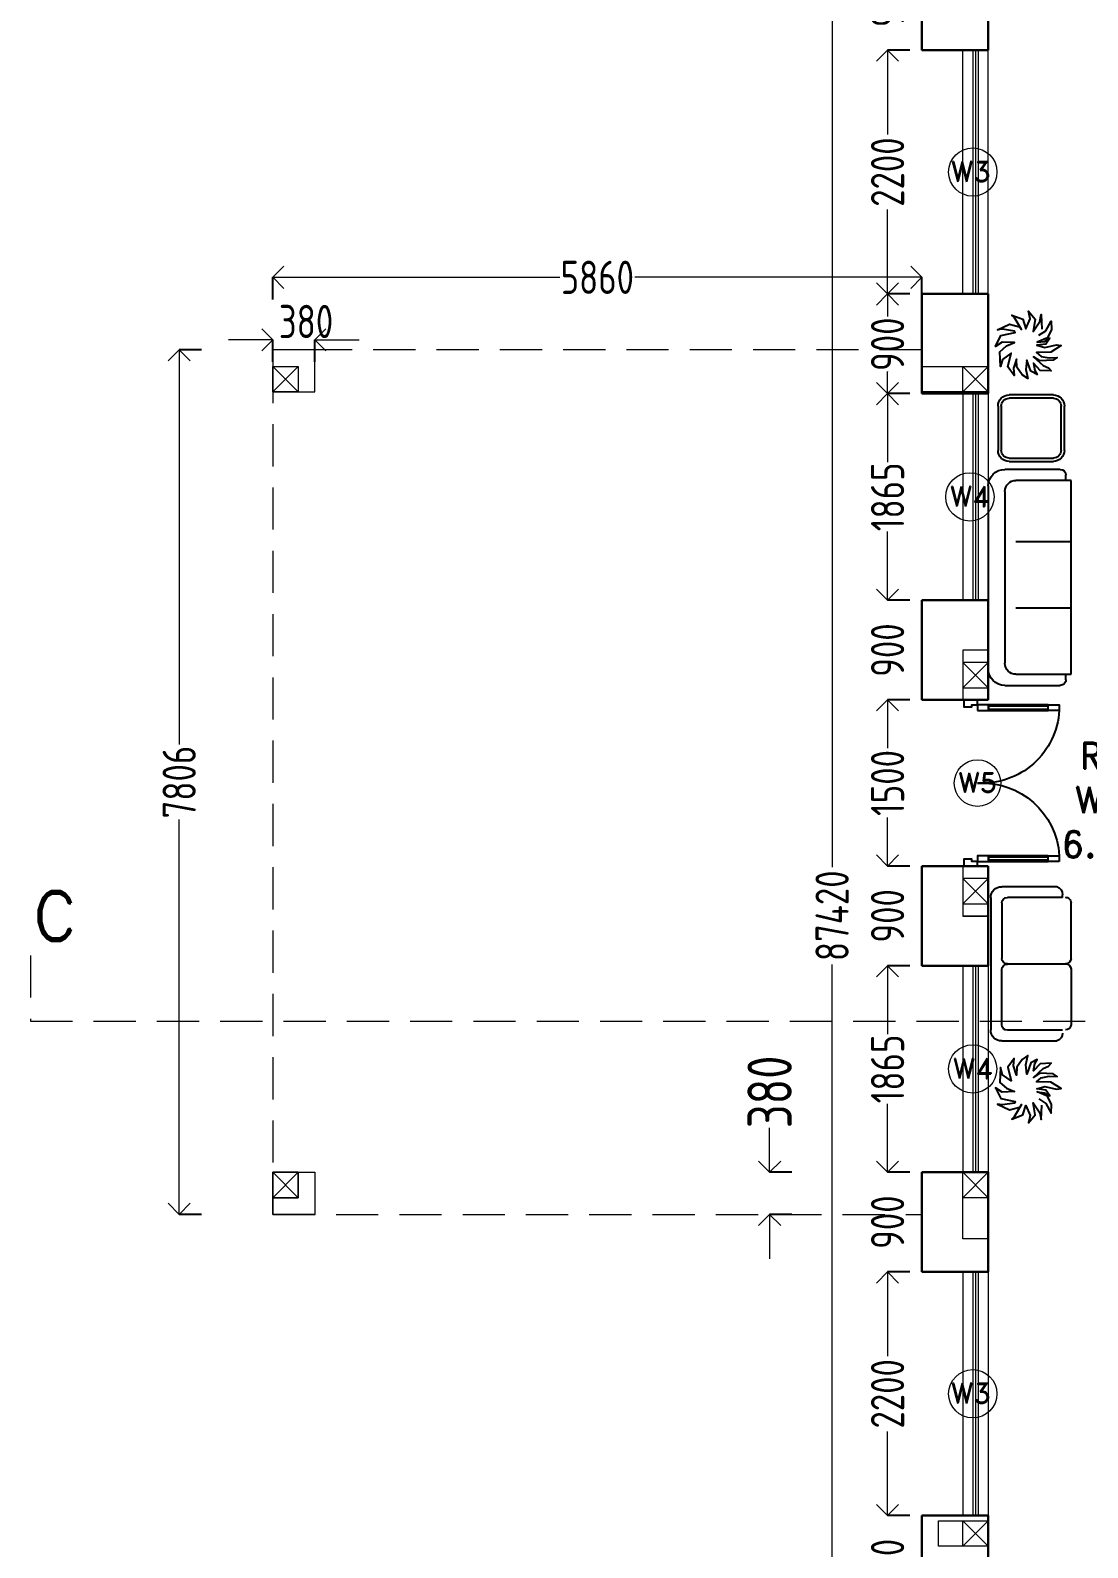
# Model space of a CAD drawing. Header units: inches. Extents: x -605 to 2991212, y -2872845 to 0.
# Drawn here: x 2166720 to 2176267, y -2678070 to -2664371 of the extents above; entities that cross this region are included whole.
import ezdxf

# ---------------------------------------------------------------- set-up
doc = ezdxf.new("R2010")
doc.units = ezdxf.units.IN
doc.header["$LTSCALE"] = 600
doc.header["$MEASUREMENT"] = 0
doc.linetypes.add('DASHED', pattern=[19.05, 12.7, -6.35])
for name, color, linetype in [('A-Door', 150, 'Continuous'), ('A-Glaz', 92, 'Continuous'), ('CAY', 94, 'Continuous'), ('M40-KOLTUKSUNGERI', 136, 'Continuous'), ('NET 01', 8, 'Continuous'), ('see level', 2, 'Continuous'), ('SnT-DIMENSION', 7, 'Continuous'), ('SnT-ROAD', 25, 'Continuous')]:
    doc.layers.add(name, color=color, linetype=linetype)
for name, color, linetype, lineweight in [('DIM', 251, 'Continuous', 0), ('object dash', 250, 'DASHED', 5), ('PV_MASONRY', 10, 'Continuous', 0), ('PV_TEXT_ROMANS', 7, 'Continuous', 0), ('rRCC 2', 40, 'Continuous', 15), ('TEXT', 7, 'Continuous', 0), ('WALLS', 7, 'Continuous', 30)]:
    doc.layers.add(name, color=color, linetype=linetype, lineweight=lineweight)
doc.layers.add('window', color=7, linetype='Continuous', lineweight=15, true_color=0x735461)
doc.styles.add('DIM', font='geniso.shx', dxfattribs={"width": 0.85})
doc.styles.add('PV_ROMAND', font='romand.shx')
doc.styles.add('ROMAND', font='romand.shx')
doc.dimstyles.new('ST-100', dxfattribs={"dimscale": 100, "dimtxt": 2.5, "dimasz": 2, "dimexe": 0.18, "dimexo": 0.0625, "dimgap": 0.2, "dimtad": 0, "dimdec": 0, "dimzin": 0, "dimdsep": 46, "dimtxsty": 'DIM', "dimblk": 'OPEN90', "dimcen": 0.09, "dimclrd": 256, "dimclrt": 7, "dimadec": 0, "dimazin": 0, "dimtfac": 1, "dimtdec": 0, "dimtofl": 0, "dimtmove": 0, "dimatfit": 3, "dimldrblk": 'OPEN90', "dimfxl": 1, "dimtolj": 1, "dimtzin": 0, "dimlwd": -1, "dimarcsym": 0})

# ---------------------------------------------------------------- blocks, each defined once
blk = doc.blocks.new('A$C5900788F')
at = {"layer": 'A-Door'}
for points in [[(0, 0.59), (0, 0.51), (0.04, 0.51), (0.04, 0.59)], [(1.09, 0.59), (1.09, 0.51), (1.13, 0.51), (1.13, 0.59)], [(0, 0.08), (0, 0.51), (0.04, 0.51), (0.04, 0.08)], [(1.09, 0.08), (1.09, 0.51), (1.13, 0.51), (1.13, 0.08)], [(0, 0), (0, -0.04), (0.015, -0.04), (0.015, -0.05), (0.015, -0.1), (-0.035, -0.1), (-0.035, 0)], [(0, 0), (0, 0.08), (0.04, 0.08), (0.04, 0)], [(1.09, 0), (1.09, 0.08), (1.13, 0.08), (1.13, 0)], [(1.13, 0), (1.165, 0), (1.165, -0.1), (1.115, -0.1), (1.115, -0.05), (1.115, -0.04), (1.13, -0.04)]]:
    blk.add_lwpolyline(points, close=True, dxfattribs=at)
at = {"layer": 'A-Glaz'}
for points in [[(0.01, 0.08), (0.01, 0.51), (0.03, 0.51), (0.03, 0.08)], [(1.1, 0.08), (1.1, 0.51), (1.12, 0.51), (1.12, 0.08)]]:
    blk.add_lwpolyline(points, close=True, dxfattribs=at)
at = {"layer": 'NET 01'}
for centre, start, end in [((0.008, 0.033), 356.6637, 86.6637), ((1.122, 0.033), 93.3363, 183.3363)]:
    blk.add_arc(centre, 0.558, start, end, dxfattribs=at)
blk = doc.blocks.new('Archi.Space.tree5413')
at = {"layer": 'CAY'}
blk.add_lwpolyline([(145.517, 88.324), (145.717, 88.02), (146.157, 87.772), (145.771, 87.753), (145.397, 87.943), (145.198, 88.401), (145.238, 88.077), (145.384, 87.829), (145.118, 88.02), (145.064, 88.42), (144.958, 88.058), (145.078, 87.525), (145.051, 87.315), (144.758, 87.791), (144.744, 88.439), (144.558, 88.229), (144.491, 87.867), (144.505, 87.505), (144.385, 87.677), (144.358, 88.286), (144.545, 88.572), (144.145, 88.134), (144.038, 87.886), (143.905, 87.772), (143.932, 88.267), (144.251, 88.572), (143.918, 88.515), (143.745, 88.401), (143.892, 88.686), (144.398, 88.877), (143.972, 88.915), (143.558, 88.819), (143.732, 89.086), (144.078, 89.315), (144.438, 89.334), (144.025, 89.467), (143.692, 89.448), (144.091, 89.734), (144.705, 89.581), (144.425, 89.962), (144.105, 90.057), (144.771, 90.095), (145.038, 89.791), (145.184, 89.429), (145.211, 89.981), (145.011, 90.286), (145.504, 90.038), (145.637, 89.391), (145.704, 89.429), (145.784, 89.962), (145.757, 90.191), (146.011, 89.657), (145.891, 89.2), (145.771, 89.105), (146.33, 89.448), (146.424, 89.543), (146.237, 89.048), (145.811, 88.915), (146.264, 88.724), (146.597, 88.8), (146.237, 88.496), (145.691, 88.591), (146.144, 88.286), (146.45, 88.229), (145.797, 88.191)], dxfattribs=at)
blk = doc.blocks.new('s1')
at = {"layer": 'M40-KOLTUKSUNGERI', "color": 43, "linetype": 'Continuous'}
for p, q in [((4397948.847, -420035.997), (4397950.497, -420035.997)), ((4397948.697, -420036.647), (4397948.697, -420036.147)), ((4397948.897, -420036.147), (4397950.447, -420036.147)), ((4397950.647, -420036.147), (4397950.647, -420036.647)), ((4397948.797, -420036.747), (4397948.797, -420036.247)), ((4397949.347, -420036.247), (4397949.347, -420036.747)), ((4397949.947, -420036.247), (4397949.947, -420036.747)), ((4397950.547, -420036.247), (4397950.547, -420036.747)), ((4397948.797, -420036.697), (4397948.747, -420036.697)), ((4397948.797, -420036.747), (4397948.797, -420036.697)), ((4397950.547, -420036.747), (4397948.797, -420036.747)), ((4397950.597, -420036.697), (4397950.547, -420036.697))]:
    blk.add_line(p, q, dxfattribs=at)
for centre, radius, start, end in [((4397948.847, -420036.147), 0.15, 90, 180), ((4397950.497, -420036.147), 0.15, 0, 90), ((4397948.897, -420036.247), 0.1, 90, 180), ((4397950.447, -420036.247), 0.1, 0, 90), ((4397948.747, -420036.647), 0.05, 180, 270), ((4397950.597, -420036.647), 0.05, 270, 0)]:
    blk.add_arc(centre, radius, start, end, dxfattribs=at)
blk = doc.blocks.new('t1')
at = {"layer": 'M40-KOLTUKSUNGERI', "color": 43, "linetype": 'Continuous'}
for p, q in [((4397947.24, -420034.858), (4397947.64, -420034.858)), ((4397947.14, -420035.358), (4397947.14, -420034.958)), ((4397947.17, -420035.358), (4397947.17, -420034.958)), ((4397947.24, -420034.888), (4397947.64, -420034.888)), ((4397947.71, -420034.958), (4397947.71, -420035.358)), ((4397947.74, -420034.958), (4397947.74, -420035.358)), ((4397947.64, -420035.428), (4397947.24, -420035.428)), ((4397947.64, -420035.458), (4397947.24, -420035.458))]:
    blk.add_line(p, q, dxfattribs=at)
for centre, radius, start, end in [((4397947.24, -420034.958), 0.1, 90, 180), ((4397947.64, -420034.958), 0.1, 360, 90), ((4397947.24, -420034.958), 0.07, 90, 180), ((4397947.64, -420034.958), 0.07, 360, 90), ((4397947.24, -420035.358), 0.1, 180, 270), ((4397947.24, -420035.358), 0.07, 180, 270), ((4397947.64, -420035.358), 0.1, 270, 0), ((4397947.64, -420035.358), 0.07, 270, 0)]:
    blk.add_arc(centre, radius, start, end, dxfattribs=at)
blk = doc.blocks.new('s2')
at = {"layer": 'M40-KOLTUKSUNGERI', "color": 43, "linetype": 'Continuous'}
for p, q in [((4397945.79, -420035.63), (4397945.79, -420034.437)), ((4397945.89, -420034.337), (4397946.388, -420034.337)), ((4397946.438, -420034.433), (4397945.94, -420034.433)), ((4397945.89, -420034.483), (4397945.89, -420034.981)), ((4397946.515, -420034.984), (4397946.515, -420034.486)), ((4397945.89, -420035.583), (4397945.89, -420035.083)), ((4397945.94, -420035.031), (4397946.465, -420035.034)), ((4397945.94, -420035.033), (4397946.465, -420035.033)), ((4397946.515, -420035.083), (4397946.515, -420035.584)), ((4397946.438, -420035.633), (4397945.94, -420035.633)), ((4397946.438, -420035.633), (4397946.438, -420035.657)), ((4397946.388, -420035.73), (4397945.89, -420035.73))]:
    blk.add_line(p, q, dxfattribs=at)
for centre, radius, start, end in [((4397945.89, -420034.437), 0.1, 90, 180), ((4397945.94, -420034.483), 0.05, 90, 180), ((4397946.366, -420034.406), 0.0723, 357.8498, 72.0605), ((4397946.465, -420034.486), 0.05, 360, 90), ((4397945.94, -420034.981), 0.05, 180, 270), ((4397946.465, -420034.984), 0.05, 270, 0), ((4397945.94, -420035.083), 0.05, 90, 180), ((4397946.465, -420035.083), 0.05, 360, 90), ((4397945.89, -420035.63), 0.1, 180, 270), ((4397945.94, -420035.583), 0.05, 180, 270), ((4397946.364, -420035.66), 0.074, 288.8654, 2.2163), ((4397946.465, -420035.584), 0.05, 267.5124, 360)]:
    blk.add_arc(centre, radius, start, end, dxfattribs=at)
blk = doc.blocks.new('_Open90')
at = {"color": 0, "linetype": 'ByBlock', "lineweight": -2}
for p, q in [((0, 0), (-1, 0)), ((-0.5, 0.5), (0, 0)), ((0, 0), (-0.5, -0.5))]:
    blk.add_line(p, q, dxfattribs=at)
blk = doc.blocks.new('*D1687')
at = {"layer": 'Defpoints', "color": 0}
for p in [(2175069, -2663651), (2174460, -2664551), (2175069, -2664551)]:
    blk.add_point(p, dxfattribs=at)
at = {"layer": 'DIM'}
for p, q in [((2174460, -2663451), (2174460, -2663251)), ((2174460, -2664751), (2174460, -2664951))]:
    blk.add_line(p, q, dxfattribs=at)
at = {"layer": 'DIM', "color": 0, "lineweight": -2}
for p, q in [((2174660, -2663651), (2174460, -2663651)), ((2174660, -2664551), (2174460, -2664551))]:
    blk.add_line(p, q, dxfattribs=at)
at = {"layer": 'DIM', "xscale": 200, "yscale": 200, "zscale": 200}
for p, rotation in [((2174460, -2663651), 270), ((2174460, -2664551), 90)]:
    blk.add_blockref('_Open90', p, dxfattribs=dict(at, rotation=rotation))
at = {"layer": 'DIM', "color": 7, "insert": (2174460, -2664101), "char_height": 300, "attachment_point": 5, "rotation": 90, "style": 'DIM'}
blk.add_mtext('\\A1;900', dxfattribs=at)
blk = doc.blocks.new('*D1688')
at = {"layer": 'Defpoints', "color": 0}
for p in [(2175069, -2664551), (2174460, -2666751), (2175139, -2666751)]:
    blk.add_point(p, dxfattribs=at)
at = {"layer": 'DIM', "color": 0, "lineweight": -2}
for p, q in [((2174660, -2664551), (2174460, -2664551)), ((2174660, -2666751), (2174460, -2666751))]:
    blk.add_line(p, q, dxfattribs=at)
at = {"layer": 'DIM'}
for p, q in [((2174460, -2664751), (2174460, -2665312)), ((2174460, -2666551), (2174460, -2665990))]:
    blk.add_line(p, q, dxfattribs=at)
at = {"layer": 'DIM', "xscale": 200, "yscale": 200, "zscale": 200}
for p, rotation in [((2174460, -2664551), 90), ((2174460, -2666751), 270)]:
    blk.add_blockref('_Open90', p, dxfattribs=dict(at, rotation=rotation))
at = {"layer": 'DIM', "color": 7, "insert": (2174460, -2665651), "char_height": 300, "attachment_point": 5, "rotation": 90, "style": 'DIM'}
blk.add_mtext('\\A1;2200', dxfattribs=at)
blk = doc.blocks.new('*D1689')
at = {"layer": 'Defpoints', "color": 0}
for p in [(2175139, -2666751), (2174460, -2667651), (2175069, -2667651)]:
    blk.add_point(p, dxfattribs=at)
at = {"layer": 'DIM', "color": 0, "lineweight": -2}
for p, q in [((2174660, -2666751), (2174460, -2666751)), ((2174660, -2667651), (2174460, -2667651))]:
    blk.add_line(p, q, dxfattribs=at)
at = {"layer": 'DIM'}
for p, q in [((2174460, -2666951), (2174460, -2666955)), ((2174460, -2667451), (2174460, -2667455))]:
    blk.add_line(p, q, dxfattribs=at)
at = {"layer": 'DIM', "xscale": 200, "yscale": 200, "zscale": 200}
for p, rotation in [((2174460, -2666751), 90), ((2174460, -2667651), 270)]:
    blk.add_blockref('_Open90', p, dxfattribs=dict(at, rotation=rotation))
at = {"layer": 'DIM', "color": 7, "insert": (2174460, -2667205), "char_height": 300, "attachment_point": 5, "rotation": 90, "style": 'DIM'}
blk.add_mtext('\\A1;900', dxfattribs=at)
blk = doc.blocks.new('*D1690')
at = {"layer": 'Defpoints', "color": 0}
for p in [(2175069, -2667651), (2174460, -2669516), (2175069, -2669516)]:
    blk.add_point(p, dxfattribs=at)
at = {"layer": 'DIM', "color": 0, "lineweight": -2}
for p, q in [((2174660, -2667651), (2174460, -2667651)), ((2174660, -2669516), (2174460, -2669516))]:
    blk.add_line(p, q, dxfattribs=at)
at = {"layer": 'DIM'}
for p, q in [((2174460, -2667851), (2174460, -2668270)), ((2174460, -2669316), (2174460, -2668897))]:
    blk.add_line(p, q, dxfattribs=at)
at = {"layer": 'DIM', "xscale": 200, "yscale": 200, "zscale": 200}
for p, rotation in [((2174460, -2667651), 90), ((2174460, -2669516), 270)]:
    blk.add_blockref('_Open90', p, dxfattribs=dict(at, rotation=rotation))
at = {"layer": 'DIM', "color": 7, "insert": (2174460, -2668583), "char_height": 300, "attachment_point": 5, "rotation": 90, "style": 'DIM'}
blk.add_mtext('\\A1;1865', dxfattribs=at)
blk = doc.blocks.new('*D1691')
at = {"layer": 'Defpoints', "color": 0}
for p in [(2175069, -2669516), (2174460, -2670416), (2175069, -2670416)]:
    blk.add_point(p, dxfattribs=at)
at = {"layer": 'DIM'}
for p, q in [((2174460, -2669316), (2174460, -2669116)), ((2174460, -2670616), (2174460, -2670816))]:
    blk.add_line(p, q, dxfattribs=at)
at = {"layer": 'DIM', "color": 0, "lineweight": -2}
for p, q in [((2174660, -2669516), (2174460, -2669516)), ((2174660, -2670416), (2174460, -2670416))]:
    blk.add_line(p, q, dxfattribs=at)
at = {"layer": 'DIM', "xscale": 200, "yscale": 200, "zscale": 200}
for p, rotation in [((2174460, -2669516), 270), ((2174460, -2670416), 90)]:
    blk.add_blockref('_Open90', p, dxfattribs=dict(at, rotation=rotation))
at = {"layer": 'DIM', "color": 7, "insert": (2174460, -2669966), "char_height": 300, "attachment_point": 5, "rotation": 90, "style": 'DIM'}
blk.add_mtext('\\A1;900', dxfattribs=at)
blk = doc.blocks.new('*D1692')
at = {"layer": 'Defpoints', "color": 0}
for p in [(2175069, -2670416), (2174460, -2671916), (2175069, -2671916)]:
    blk.add_point(p, dxfattribs=at)
at = {"layer": 'DIM', "color": 0, "lineweight": -2}
for p, q in [((2174660, -2670416), (2174460, -2670416)), ((2174660, -2671916), (2174460, -2671916))]:
    blk.add_line(p, q, dxfattribs=at)
at = {"layer": 'DIM'}
for p, q in [((2174460, -2670616), (2174460, -2670853)), ((2174460, -2671716), (2174460, -2671479))]:
    blk.add_line(p, q, dxfattribs=at)
at = {"layer": 'DIM', "xscale": 200, "yscale": 200, "zscale": 200}
for p, rotation in [((2174460, -2670416), 90), ((2174460, -2671916), 270)]:
    blk.add_blockref('_Open90', p, dxfattribs=dict(at, rotation=rotation))
at = {"layer": 'DIM', "color": 7, "insert": (2174460, -2671166), "char_height": 300, "attachment_point": 5, "rotation": 90, "style": 'DIM'}
blk.add_mtext('\\A1;1500', dxfattribs=at)
blk = doc.blocks.new('*D1693')
at = {"layer": 'Defpoints', "color": 0}
for p in [(2175069, -2671916), (2174460, -2672816), (2174769, -2672816)]:
    blk.add_point(p, dxfattribs=at)
at = {"layer": 'DIM'}
for p, q in [((2174460, -2671716), (2174460, -2671516)), ((2174460, -2673016), (2174460, -2673216))]:
    blk.add_line(p, q, dxfattribs=at)
at = {"layer": 'DIM', "color": 0, "lineweight": -2}
for p, q in [((2174660, -2671916), (2174460, -2671916)), ((2174660, -2672816), (2174460, -2672816))]:
    blk.add_line(p, q, dxfattribs=at)
at = {"layer": 'DIM', "xscale": 200, "yscale": 200, "zscale": 200}
for p, rotation in [((2174460, -2671916), 270), ((2174460, -2672816), 90)]:
    blk.add_blockref('_Open90', p, dxfattribs=dict(at, rotation=rotation))
at = {"layer": 'DIM', "color": 7, "insert": (2174460, -2672366), "char_height": 300, "attachment_point": 5, "rotation": 90, "style": 'DIM'}
blk.add_mtext('\\A1;900', dxfattribs=at)
blk = doc.blocks.new('*D1694')
at = {"layer": 'Defpoints', "color": 0}
for p in [(2174769, -2672816), (2174460, -2674681), (2175139, -2674681)]:
    blk.add_point(p, dxfattribs=at)
at = {"layer": 'DIM', "color": 0, "lineweight": -2}
for p, q in [((2174660, -2672816), (2174460, -2672816)), ((2174660, -2674681), (2174460, -2674681))]:
    blk.add_line(p, q, dxfattribs=at)
at = {"layer": 'DIM'}
for p, q in [((2174460, -2673016), (2174460, -2673435)), ((2174460, -2674481), (2174460, -2674062))]:
    blk.add_line(p, q, dxfattribs=at)
at = {"layer": 'DIM', "xscale": 200, "yscale": 200, "zscale": 200}
for p, rotation in [((2174460, -2672816), 90), ((2174460, -2674681), 270)]:
    blk.add_blockref('_Open90', p, dxfattribs=dict(at, rotation=rotation))
at = {"layer": 'DIM', "color": 7, "insert": (2174460, -2673748), "char_height": 300, "attachment_point": 5, "rotation": 90, "style": 'DIM'}
blk.add_mtext('\\A1;1865', dxfattribs=at)
blk = doc.blocks.new('*D1695')
at = {"layer": 'Defpoints', "color": 0}
for p in [(2175139, -2674681), (2174460, -2675581), (2175069, -2675581)]:
    blk.add_point(p, dxfattribs=at)
at = {"layer": 'DIM'}
for p, q in [((2174460, -2674481), (2174460, -2674281)), ((2174460, -2675781), (2174460, -2675981))]:
    blk.add_line(p, q, dxfattribs=at)
at = {"layer": 'DIM', "color": 0, "lineweight": -2}
for p, q in [((2174660, -2674681), (2174460, -2674681)), ((2174660, -2675581), (2174460, -2675581))]:
    blk.add_line(p, q, dxfattribs=at)
at = {"layer": 'DIM', "xscale": 200, "yscale": 200, "zscale": 200}
for p, rotation in [((2174460, -2674681), 270), ((2174460, -2675581), 90)]:
    blk.add_blockref('_Open90', p, dxfattribs=dict(at, rotation=rotation))
at = {"layer": 'DIM', "color": 7, "insert": (2174460, -2675131), "char_height": 300, "attachment_point": 5, "rotation": 90, "style": 'DIM'}
blk.add_mtext('\\A1;900', dxfattribs=at)
blk = doc.blocks.new('*D1696')
at = {"layer": 'Defpoints', "color": 0}
for p in [(2175069, -2675581), (2174460, -2677781), (2175069, -2677781)]:
    blk.add_point(p, dxfattribs=at)
at = {"layer": 'DIM', "color": 0, "lineweight": -2}
for p, q in [((2174660, -2675581), (2174460, -2675581)), ((2174660, -2677781), (2174460, -2677781))]:
    blk.add_line(p, q, dxfattribs=at)
at = {"layer": 'DIM'}
for p, q in [((2174460, -2675781), (2174460, -2676342)), ((2174460, -2677581), (2174460, -2677020))]:
    blk.add_line(p, q, dxfattribs=at)
at = {"layer": 'DIM', "xscale": 200, "yscale": 200, "zscale": 200}
for p, rotation in [((2174460, -2675581), 90), ((2174460, -2677781), 270)]:
    blk.add_blockref('_Open90', p, dxfattribs=dict(at, rotation=rotation))
at = {"layer": 'DIM', "color": 7, "insert": (2174460, -2676681), "char_height": 300, "attachment_point": 5, "rotation": 90, "style": 'DIM'}
blk.add_mtext('\\A1;2200', dxfattribs=at)
blk = doc.blocks.new('*D1697')
at = {"layer": 'Defpoints', "color": 0}
for p in [(2175069, -2677781), (2174460, -2678681), (2175069, -2678681)]:
    blk.add_point(p, dxfattribs=at)
at = {"layer": 'DIM'}
for p, q in [((2174460, -2677581), (2174460, -2677381)), ((2174460, -2678881), (2174460, -2679081))]:
    blk.add_line(p, q, dxfattribs=at)
at = {"layer": 'DIM', "color": 0, "lineweight": -2}
for p, q in [((2174660, -2677781), (2174460, -2677781)), ((2174660, -2678681), (2174460, -2678681))]:
    blk.add_line(p, q, dxfattribs=at)
at = {"layer": 'DIM', "xscale": 200, "yscale": 200, "zscale": 200}
for p, rotation in [((2174460, -2677781), 270), ((2174460, -2678681), 90)]:
    blk.add_blockref('_Open90', p, dxfattribs=dict(at, rotation=rotation))
at = {"layer": 'DIM', "color": 7, "insert": (2174460, -2678231), "char_height": 300, "attachment_point": 5, "rotation": 90, "style": 'DIM'}
blk.add_mtext('\\A1;900', dxfattribs=at)
blk = doc.blocks.new('*D1721')
at = {"layer": 'Defpoints', "color": 0}
for p in [(2173959, -2628655), (2174989, -2628655), (2174989, -2716075)]:
    blk.add_point(p, dxfattribs=at)
at = {"layer": 'DIM', "color": 0, "lineweight": -2}
for p, q in [((2174159, -2628655), (2173959, -2628655)), ((2174159, -2716075), (2173959, -2716075))]:
    blk.add_line(p, q, dxfattribs=at)
at = {"layer": 'DIM'}
for p, q in [((2173959, -2628855), (2173959, -2671925)), ((2173959, -2715875), (2173959, -2672806))]:
    blk.add_line(p, q, dxfattribs=at)
at = {"layer": 'DIM', "xscale": 200, "yscale": 200, "zscale": 200}
for p, rotation in [((2173959, -2628655), 90), ((2173959, -2716075), 270)]:
    blk.add_blockref('_Open90', p, dxfattribs=dict(at, rotation=rotation))
at = {"layer": 'DIM', "color": 7, "insert": (2173959, -2672365), "char_height": 300, "attachment_point": 5, "rotation": 90, "style": 'DIM'}
blk.add_mtext('\\A1;87420', dxfattribs=at)
blk = doc.blocks.new('*D1733')
at = {"layer": 'Defpoints', "color": 0}
for p in [(2168909, -2666601), (2168909, -2667355), (2174769, -2667255)]:
    blk.add_point(p, dxfattribs=at)
at = {"layer": 'DIM', "color": 0, "lineweight": -2}
for p, q in [((2168909, -2666801), (2168909, -2666601)), ((2174769, -2666801), (2174769, -2666601))]:
    blk.add_line(p, q, dxfattribs=at)
at = {"layer": 'DIM'}
for p, q in [((2169109, -2666601), (2171500, -2666601)), ((2174569, -2666601), (2172178, -2666601))]:
    blk.add_line(p, q, dxfattribs=at)
at = {"layer": 'DIM', "xscale": 200, "yscale": 200, "zscale": 200, "rotation": 180}
blk.add_blockref('_Open90', (2168909, -2666601), dxfattribs=at)
at = {"layer": 'DIM', "xscale": 200, "yscale": 200, "zscale": 200}
blk.add_blockref('_Open90', (2174769, -2666601), dxfattribs=at)
at = {"layer": 'DIM', "color": 7, "insert": (2171839, -2666601), "char_height": 300, "attachment_point": 5, "style": 'DIM'}
blk.add_mtext('\\A1;5860', dxfattribs=at)
blk = doc.blocks.new('*D1734')
at = {"layer": 'Defpoints', "color": 0}
for p in [(2168909, -2667255), (2168064, -2675061), (2168909, -2675061)]:
    blk.add_point(p, dxfattribs=at)
at = {"layer": 'DIM', "color": 0, "lineweight": -2}
for p, q in [((2168264, -2667255), (2168064, -2667255)), ((2168264, -2675061), (2168064, -2675061))]:
    blk.add_line(p, q, dxfattribs=at)
at = {"layer": 'DIM'}
for p, q in [((2168064, -2667455), (2168064, -2670819)), ((2168064, -2674861), (2168064, -2671497))]:
    blk.add_line(p, q, dxfattribs=at)
at = {"layer": 'DIM', "xscale": 200, "yscale": 200, "zscale": 200}
for p, rotation in [((2168064, -2667255), 90), ((2168064, -2675061), 270)]:
    blk.add_blockref('_Open90', p, dxfattribs=dict(at, rotation=rotation))
at = {"layer": 'DIM', "color": 7, "insert": (2168064, -2671158), "char_height": 300, "attachment_point": 5, "rotation": 90, "style": 'DIM'}
blk.add_mtext('\\A1;7806', dxfattribs=at)
blk = doc.blocks.new('*D1735')
at = {"layer": 'Defpoints', "color": 0}
for p in [(2169289, -2667165), (2168909, -2667405), (2169289, -2667405)]:
    blk.add_point(p, dxfattribs=at)
at = {"layer": 'DIM'}
for p, q in [((2168709, -2667165), (2168509, -2667165)), ((2169489, -2667165), (2169689, -2667165))]:
    blk.add_line(p, q, dxfattribs=at)
at = {"layer": 'DIM', "color": 0, "lineweight": -2}
for p, q in [((2168909, -2667365), (2168909, -2667165)), ((2169289, -2667365), (2169289, -2667165))]:
    blk.add_line(p, q, dxfattribs=at)
at = {"layer": 'DIM', "xscale": 200, "yscale": 200, "zscale": 200}
blk.add_blockref('_Open90', (2168909, -2667165), dxfattribs=at)
at = {"layer": 'DIM', "xscale": 200, "yscale": 200, "zscale": 200, "rotation": 180}
blk.add_blockref('_Open90', (2169289, -2667165), dxfattribs=at)
at = {"layer": 'DIM', "color": 7, "insert": (2169209, -2667000), "char_height": 300, "attachment_point": 5, "style": 'DIM'}
blk.add_mtext('\\A1;380', dxfattribs=at)
blk = doc.blocks.new('*D1736')
at = {"layer": 'Defpoints', "color": 0}
for p in [(2173395, -2674681), (2174769, -2674681), (2174769, -2675061)]:
    blk.add_point(p, dxfattribs=at)
at = {"layer": 'DIM'}
for p, q in [((2173395, -2674481), (2173395, -2674281)), ((2173395, -2675261), (2173395, -2675461))]:
    blk.add_line(p, q, dxfattribs=at)
at = {"layer": 'DIM', "color": 0, "lineweight": -2}
for p, q in [((2173595, -2674681), (2173395, -2674681)), ((2173595, -2675061), (2173395, -2675061))]:
    blk.add_line(p, q, dxfattribs=at)
at = {"layer": 'DIM', "xscale": 200, "yscale": 200, "zscale": 200}
for p, rotation in [((2173395, -2674681), 270), ((2173395, -2675061), 90)]:
    blk.add_blockref('_Open90', p, dxfattribs=dict(at, rotation=rotation))
at = {"layer": 'DIM', "color": 7, "insert": (2173395, -2673955), "char_height": 400, "attachment_point": 5, "rotation": 90, "style": 'DIM'}
blk.add_mtext('\\A1;380', dxfattribs=at)
blk = doc.blocks.new('W3')
at = {"layer": 'TEXT'}
blk.add_circle((2477450, -2350999), 218, dxfattribs=at)
at = {"layer": 'TEXT', "linetype": 'ByBlock', "style": 'PV_ROMAND'}
blk.add_text('W3', height=182.5, dxfattribs=at).set_placement((2477252, -2351087))
blk = doc.blocks.new('W4')
at = {"layer": 'TEXT'}
blk.add_circle((2474518, -2350999), 218, dxfattribs=at)
at = {"layer": 'TEXT', "insert": (2474337, -2350904), "char_height": 182.5, "attachment_point": 1, "style": 'PV_ROMAND'}
blk.add_mtext('W4', dxfattribs=at)
blk = doc.blocks.new('W5')
at = {"layer": 'TEXT'}
blk.add_circle((2471935, -2350999), 210, dxfattribs=at)
at = {"layer": 'TEXT', "insert": (2471760, -2350907), "char_height": 176.6, "width": 271.73, "attachment_point": 1, "style": 'PV_ROMAND'}
blk.add_mtext('W5', dxfattribs=at)

msp = doc.modelspace()

# ---------------------------------------------------------------- linework, layer by layer
at = {"layer": 'object dash', "ltscale": 0.05}
for p, q in [((2174769.2, -2667255), (2168909.2, -2667255)), ((2168909.2, -2667355), (2168909.2, -2675061)), ((2168909.2, -2675061), (2174769.2, -2675061))]:
    msp.add_line(p, q, dxfattribs=at)
at = {"layer": 'object dash', "color": 1, "ltscale": 0.05}
msp.add_lwpolyline([(2166719.9, -2672722.6), (2166719.9, -2673316.9), (2184057.5, -2673316.9), (2184057.5, -2672722.6)], dxfattribs=at)
at = {"layer": 'PV_MASONRY'}
for p, q in [((2175369.1, -2670417.4), (2175139.2, -2670417.4)), ((2175369.1, -2672367.6), (2175139.2, -2672367.6))]:
    msp.add_line(p, q, dxfattribs=at)
at = {"layer": 'rRCC 2', "color": 6}
for p, q in [((2168909.2, -2667405), (2169139.2, -2667635)), ((2168909.2, -2667635), (2169139.2, -2667405)), ((2168909.2, -2667405), (2169139.2, -2667635)), ((2168909.2, -2667635), (2169139.2, -2667405)), ((2175139.2, -2667405), (2175369.2, -2667635)), ((2175139.2, -2667635), (2175369.2, -2667405)), ((2175369.2, -2670307.4), (2175139.2, -2670077.4)), ((2175139.2, -2670307.4), (2175369.2, -2670077.4)), ((2175369.2, -2672257.6), (2175139.2, -2672027.6)), ((2175139.2, -2672257.6), (2175369.2, -2672027.6)), ((2168909.2, -2674681), (2169139.2, -2674911)), ((2168909.2, -2674911), (2169139.2, -2674681)), ((2168909.2, -2674911), (2169139.2, -2674681)), ((2168909.2, -2674681), (2169139.2, -2674911)), ((2175369.2, -2674681), (2175139.2, -2674911)), ((2175139.2, -2674681), (2175369.2, -2674911)), ((2175139.2, -2677826.6), (2175369.2, -2678056.6)), ((2175139.2, -2678056.6), (2175369.2, -2677826.6))]:
    msp.add_line(p, q, dxfattribs=at)
for points in [[(2168909.2, -2667255), (2168909.2, -2667635), (2169289.2, -2667635), (2169289.2, -2667255)], [(2168909.2, -2667405), (2169139.2, -2667405), (2169139.2, -2667635), (2168909.2, -2667635)], [(2168909.2, -2667405), (2169139.2, -2667405), (2169139.2, -2667635), (2168909.2, -2667635)], [(2174769.2, -2667635), (2174769.2, -2667405), (2175369.2, -2667405), (2175369.2, -2667635)], [(2175139.2, -2667405), (2175369.2, -2667405), (2175369.2, -2667635), (2175139.2, -2667635)], [(2175139.2, -2670417.4), (2175369.2, -2670417.4), (2175369.2, -2669967.4), (2175139.2, -2669967.4)], [(2175369.2, -2670307.4), (2175369.2, -2670077.4), (2175139.2, -2670077.4), (2175139.2, -2670307.4)], [(2175139.2, -2672367.6), (2175369.2, -2672367.6), (2175369.2, -2671917.6), (2175139.2, -2671917.6)], [(2175369.2, -2672257.6), (2175369.2, -2672027.6), (2175139.2, -2672027.6), (2175139.2, -2672257.6)], [(2168909.2, -2674681), (2169139.2, -2674681), (2169139.2, -2674911), (2168909.2, -2674911)], [(2168909.2, -2674911), (2169139.2, -2674911), (2169139.2, -2674681), (2168909.2, -2674681)], [(2168909.2, -2675061), (2168909.2, -2674681), (2169289.2, -2674681), (2169289.2, -2675061)], [(2175139.2, -2674681), (2175369.2, -2674681), (2175369.2, -2675281), (2175139.2, -2675281)], [(2175369.2, -2674681), (2175369.2, -2674911), (2175139.2, -2674911), (2175139.2, -2674681)], [(2174919.2, -2678056.6), (2174919.2, -2677826.6), (2175369.2, -2677826.6), (2175369.2, -2678056.6)], [(2175139.2, -2677826.6), (2175369.2, -2677826.6), (2175369.2, -2678056.6), (2175139.2, -2678056.6)]]:
    msp.add_lwpolyline(points, close=True, dxfattribs=at)
at = {"layer": 'WALLS', "linetype": 'ByBlock'}
for p, q in [((2174769.2, -2663651), (2174769.2, -2664551)), ((2175369.2, -2663651), (2175369.2, -2664551)), ((2174769.2, -2664551), (2175369.2, -2664551)), ((2174769.2, -2666751), (2175369.2, -2666751)), ((2174769.2, -2666751), (2174769.2, -2667651)), ((2175369.2, -2666751), (2175369.2, -2667651)), ((2174769.2, -2667651), (2175369.2, -2667651)), ((2174769.2, -2669516), (2175369.2, -2669516)), ((2174769.2, -2669516), (2174769.2, -2670416)), ((2175369.2, -2669516), (2175369.2, -2670416)), ((2174769.2, -2670416), (2175369.2, -2670416)), ((2174769.2, -2671916), (2175369.2, -2671916)), ((2174769.2, -2671916), (2174769.2, -2672816)), ((2175369.2, -2671916), (2175369.2, -2672816)), ((2174769.2, -2672816), (2175369.2, -2672816)), ((2174769.2, -2674681), (2175369.2, -2674681)), ((2174769.2, -2674681), (2174769.2, -2675581)), ((2175369.2, -2674681), (2175369.2, -2675581)), ((2174769.2, -2675581), (2175369.2, -2675581)), ((2174769.2, -2677781), (2175369.2, -2677781)), ((2174769.2, -2677781), (2174769.2, -2678681)), ((2175369.2, -2677781), (2175369.2, -2678681))]:
    msp.add_line(p, q, dxfattribs=at)
at = {"layer": 'window', "color": 146, "linetype": 'ByBlock', "true_color": 0x105689}
for p, q in [((2175139.2, -2666751), (2175139.2, -2664551)), ((2175229.2, -2664551), (2175229.2, -2666751)), ((2175254.2, -2664551), (2175254.2, -2666751)), ((2175279.2, -2664551), (2175279.2, -2666751)), ((2175369.2, -2666751), (2175369.2, -2664551)), ((2175139.2, -2667651), (2175139.2, -2669516)), ((2175229.2, -2667651), (2175229.2, -2669516)), ((2175254.2, -2667651), (2175254.2, -2669516)), ((2175279.2, -2667651), (2175279.2, -2669516)), ((2175369.2, -2667651), (2175369.2, -2669516)), ((2175139.2, -2672816), (2175139.2, -2674681)), ((2175229.2, -2672816), (2175229.2, -2674681)), ((2175254.2, -2672816), (2175254.2, -2674681)), ((2175279.2, -2672816), (2175279.2, -2674681)), ((2175369.2, -2672816), (2175369.2, -2674681)), ((2175139.2, -2675581), (2175139.2, -2677781)), ((2175229.2, -2675581), (2175229.2, -2677781)), ((2175254.2, -2675581), (2175254.2, -2677781)), ((2175279.2, -2675581), (2175279.2, -2677781)), ((2175369.2, -2675581), (2175369.2, -2677781))]:
    msp.add_line(p, q, dxfattribs=at)

# ---------------------------------------------------------------- block references
for name, p, xscale, yscale, zscale, rotation in [('Archi.Space.tree5413', (2193491.4, -2696227.2), 200, 200, 200, 90.00000000000001), ('A$C5900788F', (2175272.1, -2671873.7), -1249.999999987898, 1249.999999987898, 1249.999999987898, 270), ('Archi.Space.tree5413', (2193491.4, -2644915.1), -200, 200, 200, 89.99999999999991)]:
    msp.add_blockref(name, p, dxfattribs=dict(xscale=xscale, yscale=yscale, zscale=zscale, rotation=rotation))
at = {"layer": 'see level', "color": 7, "linetype": 'ByBlock', "xscale": -1000, "yscale": 1000, "zscale": 1000}
for name, p, rotation in [('t1', (-417859401, 4395279477), 89.99999999999991), ('s1', (-417860628, 4395280362.3), 89.99999999999991), ('s2', (-4395770398.6, -422707832.3), 180)]:
    msp.add_blockref(name, p, dxfattribs=dict(at, rotation=rotation))
at = {"layer": 'SnT-ROAD', "color": 4, "linetype": 'ByBlock'}
for name, p in [('W3', (-302220.9, -314651.6)), ('W4', (-299314.7, -317584.1)), ('W5', (-296663, -320168.1)), ('W4', (-299289.7, -322749.1)), ('W3', (-302220.9, -325681.6))]:
    msp.add_blockref(name, p, dxfattribs=at)

# ---------------------------------------------------------------- texts
at = {"layer": 'PV_TEXT_ROMANS', "insert": (2166717.2, -2672142.7), "char_height": 450, "attachment_point": 1, "style": 'PV_ROMAND'}
msp.add_mtext('\\pxqc;C', dxfattribs=at)
at = {"layer": 'SnT-DIMENSION', "linetype": 'ByBlock', "insert": (2178976.8, -2670799.8), "char_height": 240, "width": 3407.38, "attachment_point": 3, "style": 'ROMAND'}
msp.add_mtext('\\A1;\\pxqc;RECEPTION &\\PWAITING AREA\\P6.75M X 6.30M', dxfattribs=at)

# ---------------------------------------------------------------- dimensions: what is measured, and where the dimension line sits
at = {"layer": 'DIM'}
for base, p1, p2, override, picture, middle in [((2173959.3, -2628655.5), (2174989.2, -2716075.5), (2174989.2, -2628655.5), {"dimtxt": 3, "dimexe": 0, "dimexo": 0, "dimtmove": 1, "dimfxl": 2, "dimfxlon": 1, "dimtfillclr": 256, "dimarcsym": 1}, '*D1721', (2173959.3, -2672365.5)), ((2174460.2, -2664551), (2175069.2, -2663651), (2175069.2, -2664551), {"dimtxt": 3, "dimexe": 0, "dimexo": 0, "dimtmove": 1, "dimfxl": 2, "dimfxlon": 1, "dimtfillclr": 256, "dimarcsym": 1}, '*D1687', (2174460.2, -2664101)), ((2174460.2, -2666751), (2175069.2, -2664551), (2175139.2, -2666751), {"dimtxt": 3, "dimexe": 0, "dimexo": 0, "dimtmove": 1, "dimfxl": 2, "dimfxlon": 1, "dimtfillclr": 256, "dimarcsym": 1}, '*D1688', (2174460.2, -2665651)), ((2168064, -2675061), (2168909.2, -2667255), (2168909.2, -2675061), {"dimtxt": 3, "dimexe": 0, "dimexo": 0, "dimtmove": 1, "dimfxl": 2, "dimfxlon": 1, "dimtfillclr": 256, "dimarcsym": 1}, '*D1734', (2168064, -2671158)), ((2174460.2, -2669516), (2175069.2, -2667651), (2175069.2, -2669516), {"dimtxt": 3, "dimexe": 0, "dimexo": 0, "dimtmove": 1, "dimfxl": 2, "dimfxlon": 1, "dimtfillclr": 256, "dimarcsym": 1}, '*D1690', (2174460.2, -2668583.5)), ((2174460.2, -2670416), (2175069.2, -2669516), (2175069.2, -2670416), {"dimtxt": 3, "dimexe": 0, "dimexo": 0, "dimtmove": 1, "dimfxl": 2, "dimfxlon": 1, "dimtfillclr": 256, "dimarcsym": 1}, '*D1691', (2174460.2, -2669966)), ((2174460.2, -2671916), (2175069.2, -2670416), (2175069.2, -2671916), {"dimtxt": 3, "dimexe": 0, "dimexo": 0, "dimtmove": 1, "dimfxl": 2, "dimfxlon": 1, "dimtfillclr": 256, "dimarcsym": 1}, '*D1692', (2174460.2, -2671166)), ((2174460.2, -2672816), (2175069.2, -2671916), (2174769.2, -2672816), {"dimtxt": 3, "dimexe": 0, "dimexo": 0, "dimtmove": 1, "dimfxl": 2, "dimfxlon": 1, "dimtfillclr": 256, "dimarcsym": 1}, '*D1693', (2174460.2, -2672366)), ((2174460.2, -2674681), (2174769.2, -2672816), (2175139.2, -2674681), {"dimtxt": 3, "dimexe": 0, "dimexo": 0, "dimtmove": 1, "dimfxl": 2, "dimfxlon": 1, "dimtfillclr": 256, "dimarcsym": 1}, '*D1694', (2174460.2, -2673748.5)), ((2173394.7, -2674681), (2174769.2, -2675061), (2174769.2, -2674681), {"dimtxt": 4, "dimexe": 0, "dimexo": 0, "dimfxl": 2, "dimfxlon": 1, "dimtfillclr": 256, "dimarcsym": 1}, '*D1736', (2173394.7, -2673954.8)), ((2174460.2, -2675581), (2175139.2, -2674681), (2175069.2, -2675581), {"dimtxt": 3, "dimexe": 0, "dimexo": 0, "dimtmove": 1, "dimfxl": 2, "dimfxlon": 1, "dimtfillclr": 256, "dimarcsym": 1}, '*D1695', (2174460.2, -2675131)), ((2174460.2, -2677781), (2175069.2, -2675581), (2175069.2, -2677781), {"dimtxt": 3, "dimexe": 0, "dimexo": 0, "dimtmove": 1, "dimfxl": 2, "dimfxlon": 1, "dimtfillclr": 256, "dimarcsym": 1}, '*D1696', (2174460.2, -2676681)), ((2174460.2, -2678681), (2175069.2, -2677781), (2175069.2, -2678681), {"dimtxt": 3, "dimexe": 0, "dimexo": 0, "dimtmove": 1, "dimfxl": 2, "dimfxlon": 1, "dimtfillclr": 256, "dimarcsym": 1}, '*D1697', (2174460.2, -2678231))]:
    dim = msp.add_linear_dim(base=base, p1=p1, p2=p2, angle=90, dimstyle='ST-100', override=override, dxfattribs=at)
    dim.commit()
    dim.dimension.update_dxf_attribs({"geometry": picture, "text_midpoint": middle})
for base, p1, p2, picture, middle in [((2168909.2, -2666601.1), (2174769.2, -2667255), (2168909.2, -2667355), '*D1733', (2171839.2, -2666601.1)), ((2169289.2, -2667164.7), (2168909.2, -2667405), (2169289.2, -2667405), '*D1735', (2169208.7, -2666999.5))]:
    dim = msp.add_linear_dim(base=base, p1=p1, p2=p2, dimstyle='ST-100', override={"dimtxt": 3, "dimexe": 0, "dimexo": 0, "dimtmove": 1, "dimfxl": 2, "dimfxlon": 1, "dimtfillclr": 256, "dimarcsym": 1}, dxfattribs=at)
    dim.commit()
    dim.dimension.update_dxf_attribs({"geometry": picture, "text_midpoint": middle})
dim = msp.add_linear_dim(base=(2174460.2, -2667651), p1=(2175139.2, -2666751), p2=(2175069.2, -2667651), angle=90, dimstyle='ST-100', override={"dimtxt": 3, "dimexe": 0, "dimexo": 0, "dimtmove": 1, "dimfxl": 2, "dimfxlon": 1, "dimtfillclr": 256, "dimarcsym": 1}, dxfattribs=at)
dim.commit()
dim.dimension.update_dxf_attribs({"geometry": '*D1689', "text_midpoint": (2174460.2, -2667205), "dimtype": 160})

doc.saveas('drawing.dxf')
